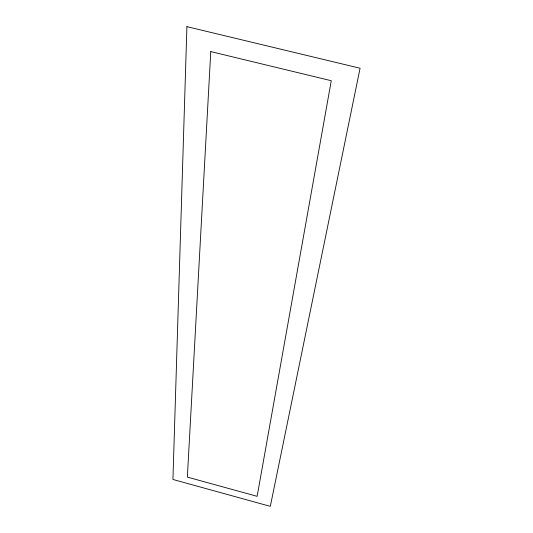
<?xml version="1.0" encoding="UTF-8"?>
<svg xmlns="http://www.w3.org/2000/svg" width="533" height="533" viewBox="0 0 533 533"><rect width="100%" height="100%" fill="white"/><g stroke="black" fill="none" stroke-linecap="round" stroke-linejoin="round"><path stroke-width="0.8" d="M186.916 26.65L172.932 479.467L270.318 506.35L360.068 68.237L186.916 26.65M210.775 51.594L187.356 477.102L257.139 496.33L331.266 80.716L210.775 51.594"/></g></svg>
